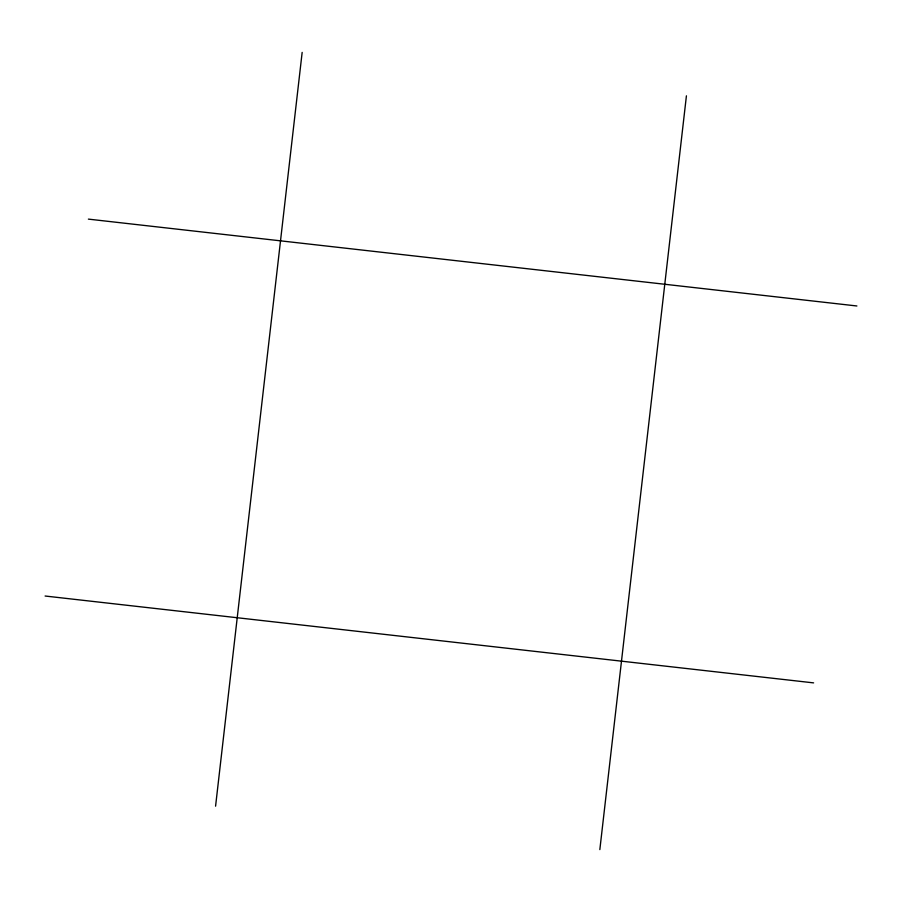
<?xml version="1.0" encoding="UTF-8"?>
<svg xmlns="http://www.w3.org/2000/svg" width="902" height="902" viewBox="0 0 902 902"><rect width="100%" height="100%" fill="white"/><g stroke="black" fill="none" stroke-linecap="round" stroke-linejoin="round"><path stroke-width="1.35" d="M215.578 806.174L302.159 52.395M599.841 849.605L686.422 95.826M88.385 219.118L856.9 305.981M45.1 596.019L813.615 682.882"/></g></svg>
